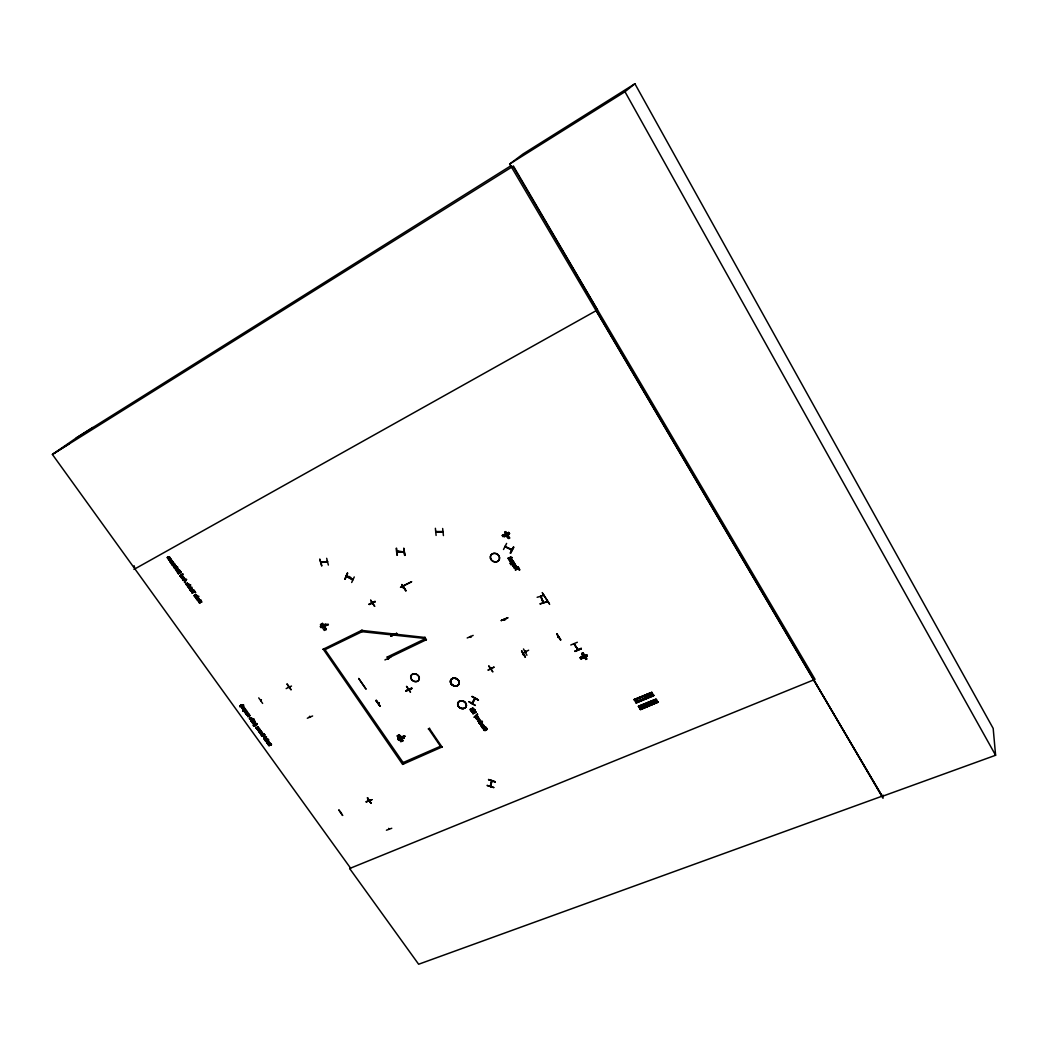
<?xml version="1.0" encoding="UTF-8"?>
<svg xmlns="http://www.w3.org/2000/svg" width="1048" height="1048" viewBox="0 0 1048 1048"><rect width="100%" height="100%" fill="white"/><g stroke="black" fill="none" stroke-linecap="round" stroke-linejoin="round"><path stroke-width="1.5" d="M481.36 725.871L482.591 726.985M180.217 575.928L180.95 577.173L182.3 576.872M180.387 575.758L181.553 577.081M246.254 714.186C248.664 712.024 246.791 716.714 246.699 713.688M490.805 785.62L490.254 786.485L491.957 780.996M492.101 780.59L491.538 781.507L491.866 780.511M513.821 567.348L513.677 566.903M247.118 711.815C246.948 708.815 241.996 713.151 246.228 711.225C247.813 713.125 245.808 709.221 244.446 711.906M522.585 653.415L528.637 650.205M249.136 715.522C248.887 713.02 250.799 717.422 249.149 714.644M254.821 722.53L255.751 723.421L253.564 724.587M255.188 723.199L254.572 722.465M260.428 730.626L260.035 730.037M266.297 738.696C266.899 733.783 261.253 741.198 266.415 738.683M882.272 796.349L509.669 164.038L523.031 153.964L634.905 83.761L993.177 728.412L995.6 755.267L882.272 796.349L596.22 310.64M883.11 795.091L883.005 798.275L813.785 679.864M481.582 726.12L481.7 725.557C483.835 724.679 481.792 728.268 481.687 725.91M488.106 669.947L494.184 667.052L488.25 670.157M171.322 560.261L171.361 559.396A1.585 1.271 42.6 0 0 170.903 558.807L169.999 558.938L170.889 559.802M171.505 559.881L169.946 561.204L168.728 559.58M198.701 597.046C199.526 594.439 196.539 599.508 196.133 598.696M250.131 715.587L247.944 716.766L248.952 714.644M473.814 709.627C476.277 708.959 467.172 707.112 471.312 711.134L471.928 710.701L470.722 709.614M514.175 567.178L514.974 566.261L515.367 567.4L514.647 567.872L514.267 566.994M254.35 720.893L254.048 719.57L253.904 721.247M169.907 558.296L168.518 556.763M261.673 734.569L264.371 734.714L263.127 735.434C260.86 732.395 262.249 738.775 261.266 734.478C262.668 731.989 267.607 735.29 262.079 736.43M288.999 687.147L288.266 687.16L289.117 686.584M540.113 603.962L547.004 601.788L540.179 603.753M483.429 729.408L484.32 728.36L486.324 729.474M242.979 710.714L242.966 709.679M490.215 786.406L491.643 780.904M257.664 730.286L259.969 729.683L259.642 729.028M511.044 562.881L513.075 563.929M391.756 828.287L386.424 830.212M411.746 688.064L405.917 690.855L411.759 688.13M396.576 633.582L390.852 636.084M182.732 576.295L181.985 574.959L181.841 576.636M252.044 719.098L250.498 717.723M481.975 723.605L481.137 722.793L482.001 722.622A1.572 1.297 27 0 1 482.421 723.185L481.373 724.862L479.945 723.696M269.113 742.822L268.537 741.63L267.122 741.539M403.781 587.352L403.126 587.954L403.939 587.352M403.794 587.941L403.493 587.863M408.393 688.719L407.659 689.558L408.366 689.532M408.301 689.558L408.681 688.601M169.92 560.759L171.086 559.789L170.444 560.601M188.522 587.181C193.448 585.505 188.653 588.819 188.601 587.653M515.158 564.44L514.922 563.903M515.524 564.676L512.931 566.077L514.332 563.693M188.404 587.614L188.994 586.657M188.601 587.221L189.19 588.753M490.923 668.821L491.316 667.995M312.605 715.981L307.326 718.234M400.467 587.299L411.694 581.692M182.3 576.151C179.352 577.618 180.492 574.108 182.771 573.911M259.485 729.041L257.965 727.102L255.909 727.836L257.939 727.509L258.122 728.425M258.581 728.308L258.109 726.919L255.909 727.836M525.245 652.013L525.703 651.188M525.389 652.249L526.188 651.712M558.492 636.529L557.942 637.394L558.505 636.87M512.538 560.274L511.621 561.492M265.799 738.853C265.956 736.508 262.734 739.246 266.611 737.032M267.122 742.023L268.38 742.888M240.071 706.09L239.743 706.771C239.704 705.487 246.306 704.675 241.564 705.396M191.954 590.941L191.391 589.382L192.767 590.312M256.826 723.447L256.59 724.089A3.262 2.554 35.2 0 1 256.21 724.771L255.489 725.321A3.079 2.41 35.2 0 1 254.559 725.557L253.118 725.334L254.703 725.36A3.079 2.41 35.2 0 0 255.647 725.124M201.373 601.722C200.024 597.596 203.6 604.146 199.041 601.356M321.526 562.056L326.819 561.702M326.727 561.924L327.395 561.243M327.631 561.518L320.675 562.671M478.884 722.819L480.01 721.967L477.993 721.116L479.905 722.177L479.146 723.199L482.224 721.194M262.773 733.705L261.528 734.098M268.013 744.303C271.484 741.696 272.022 746.386 268.406 743.779M477.888 721.325L479.945 721.784L480.39 720.225L480.22 722.229M490.529 786.55L490.32 785.948M493.726 787.624L487.032 785.41L493.805 787.454M495.167 782.031L488.538 779.515L495.259 781.716M201.386 601.683C196.71 598.46 200.273 606.189 199.199 601.185M198.832 601.84L201.648 602.128M473.382 710.19L473.919 709.417L472.884 707.767M289.549 687.75L289.183 686.885M472.045 703.509C481.281 689.309 468.26 707.19 472.753 702.894M472.74 702.841L472.36 703.614M309.959 717.16L309.33 716.662L310.182 716.675M657.934 702.199L640.367 709.391L657.934 702.199L655.943 699.173L638.389 706.273L640.498 709.719L657.974 702.068M656.179 702.802L654.345 699.802M654.987 703.287L653.153 700.3M268.616 744.119L269.179 746.006L268.157 744.106M653.205 704.007L651.371 701.02M169.842 558.519C171.322 556.095 165.492 556.134 169.016 558.663L169.527 557.824L168.662 557.182M372.368 603.163L372.525 603.858L373.533 602.875M653.716 695.269L636.202 702.946L653.742 695.754M651.62 704.662L649.786 701.675M651.922 696.003L650.087 693.003M649.852 705.383L648.018 702.396M650.729 696.501L648.895 693.501M648.948 697.234L647.114 694.235M549.65 604.369L542.157 592.592M647.363 697.876L645.529 694.89M645.581 698.61L643.747 695.623M388.481 659.048L388.035 657.974M196.867 596.495L195.779 594.766M515.839 567.558L514.581 568.344M182.653 576.505L182.156 574.789L182.313 575.863M388.638 828.523L388.9 829.374L388.743 828.47M486.586 729.5L485.696 727.902L486.416 729.631M470.015 636.896L470.814 637.171M257.166 723.88L255.738 725.648M504.416 619.525L504.848 620.193L504.782 619.512M173.457 565.357L173.549 563.785M171.676 564.348C172.304 564.243 172.304 566.536 173.601 565.868C175.003 563.156 168.938 565.409 173.811 563.3C177.793 565.435 170.352 563.654 173.68 565.055M187.671 585.19C190.042 582.793 185.378 584.011 188.561 584.391M194.443 595.343L195.347 596.718L196.749 595.906M191.509 590.731L191.745 589.133M574.618 644.481L577.802 649.341M198.308 600.268C199.395 598.945 196.081 600.229 198.36 600.203M483.875 729.421C485.054 728.884 488.565 730.888 486.167 727.653C488.761 730.024 485.355 730.417 483.953 729.225M580.16 657.699C597.936 653.074 576.374 655.511 580.946 658.93L587.339 656.205L580.946 658.917M585.937 659.336L582.02 653.205L585.858 659.244M583.618 655.969L582.216 657.044M583.042 655.642L583.998 656.205M583.867 655.996L582.099 657.41M583.225 655.851L582.216 653.756M581.64 657.528L582.033 656.729M582.046 656.769L581.85 657.437L583.684 656.703M243.215 707.95C241.25 706.784 240.726 707.387 243.057 708.134C242.756 706.038 244.119 706.378 243.346 708.5M581.208 648.607L574.828 651.384L581.221 648.358M251.612 719.111C250.538 715.732 252.463 720.972 250.236 717.71L249.765 718.784L251.101 719.701M577.33 642.267L570.78 645.005M261.057 733.954L262.144 733.168L261.921 731.923L260.336 731.766L261.528 733.325L261.777 732.12L260.192 731.962L260.913 733.561L259.511 732.211L260.336 733.797L262.092 733.338M510.389 562.737L511.005 564.78L511.044 563.916M512.485 560.523L511.319 561.61M556.75 633.87L560.575 639.83M261.371 734.15L261.135 734.897M514.123 563.025L513.271 563.981M557.916 637.092L558.663 636.542M558.794 636.752L557.916 636.948M490.857 785.699L490.49 786.55L491.839 781.481M347.32 573.204L345.146 578.955M345.002 579.125L347.766 573.23M347.255 576.217L346.338 576.4L347.084 576.557M482.486 723.854L481.949 724.6M346.993 576.754L347.255 576.348C351.25 575.811 351.945 580.487 353.111 579.374M351.683 582.491L354.263 576.95M488.565 779.594L495.206 781.939M525.48 652.236L525.939 651.398M523.319 653.716L522.638 654.358L523.45 654.306M483.98 729.343L485.106 730.757L483.98 729.212M522.769 654.568L522.886 653.9M525.389 651.319L525.022 650.86M484.15 726.474C485.054 727.142 484.517 726.303 483.416 727.862M523.489 648.961L526.934 655.262M483.154 726.225C479.696 730.181 488.132 726.88 484.844 727.233M484.766 727.757L485.866 727.115M486.521 729.421C482.473 726.591 484.713 732.762 483.56 729.408M263.087 733.993L263.572 735.093M484.215 726.041C485.329 725.059 479.617 724.469 481.7 725.557M481.595 725.766L482.342 725.282M482.984 726.185L482.971 725.046L483.822 726.225M543.768 602.574L540.794 596.456M482.08 727.535L483.246 727.77M481.032 726.015L482.748 726.932M543.231 602.849L540.873 596.915M543.964 595.369L537.139 597.294M480.39 720.225L480.704 720.697M479.146 723.199L482.473 721.574M479.945 721.784L477.993 721.116M540.585 596.089L540.702 597.137L541.161 596.587M540.82 596.024L543.27 602.836M479.355 719.033L476.657 719.478M477.744 716.256L476.093 717.618L478.255 717.382M479.198 718.43L477.128 718.823M475.674 718.024C481.726 717.068 471.404 719.059 477.482 715.863M477.495 714.474L474.377 717.382M476.093 717.618L478.36 717.186M476.08 712.273L475.596 711.906C465.993 713.701 482.014 706.195 471.744 712.129L476.08 712.273L472.884 713.845L475.399 712.09L471.548 711.474M471.443 711.684L474.639 710.112M472.334 711.775L474.888 710.479M471.312 711.134C467.408 707.151 476.08 710.911 472.307 708.212M475.281 705.422L469.059 701.649M478.386 700.077L472.098 696.409L478.438 699.959M268.655 742.77C269.244 739.836 264.882 743.661 268.393 743.346M503.512 549.493L506.616 543.414M506.001 546.453L505.608 546.99L511.974 549.624L511.188 549.938M491.329 668.152L491.551 668.847M511.293 549.414L511.987 549.584M510.284 553.134L513.559 546.964L510.389 552.964M510.651 553.305L513.808 547.292M488.984 665.978L492.848 671.912L488.709 666.122M441.195 747.355L428.488 728.701M323.177 649.092L402.615 764.411L442.295 746.87M440.448 746.268L403.126 762.564M507.599 617.953L501.232 620.56L507.677 617.822M481.726 726.094L482.722 726.303M240.267 706.522L241.42 705.33M468.954 701.859L475.281 705.409M195.858 598.303L198.177 597.006L197.653 596.404L197.64 597.36C198.321 595.277 198.727 597.255 197.483 596.574M513.651 562.868L512.996 563.549M518.668 568.697L519.271 569.994L518.668 568.697L515.354 569.863L518.393 568.265C515.93 562.566 522.9 575.444 518.066 566.968M481.87 724.024L480.652 724.469L480.102 723.696M515.354 569.863L518.393 568.265M428.318 729.002L429.588 728.203M518.288 568.448L517.673 567.151M515.734 567.466C514.699 563.994 518.577 569.431 515.433 566.182M514.974 566.261L514.188 566.771M515.21 566.274L515.288 568.278M403.86 763.638L324.251 648.568M514.673 563.365L514.83 564.322M514.437 564.793L514.254 563.601M512.668 565.658L514.542 564.61M473.159 635.402L467.212 637.97M513.572 562.252L513.271 562.173M510.952 562.383L513.507 561.518M470.683 637.407L470.434 636.411M510.9 561.204C509.642 559.684 511.896 557.457 512.433 560.444M511.634 560.916C510.782 557.837 513.874 561.073 510.795 559.606M511.359 562.606L512.197 564.178L514.018 563.248M171.427 560.3L169.881 560.994L168.78 559.75M512.04 557.746L511.214 558.27M371.058 803.253L367.363 797.764L371.084 803.109M239.913 706.287L240.909 705.134M369.472 801.51L369.446 800.698M510.455 557.077L510.952 557.85L510.455 557.077L509.42 558.61M510.599 558.021L510.559 556.907M511.319 561.073L510.324 559.174M371.778 799.65L366.119 801.851L371.686 799.807M471.993 696.606L478.333 700.169M398.607 740.15L404.253 737.766L398.594 740.163C395.515 736.076 412.454 735.12 401.174 737.491M508.463 557.929L509.223 558.571M397.297 735.971L398.764 735.303C405.773 750.892 401.96 730.901 397.297 735.971L400.899 741.63L402.838 740.766L399.262 734.949M368.726 800.331L368.726 801M369.106 800.174L368.935 801.196L369.381 800.371M472.334 703.588L475.268 698.453M397.978 738.879L403.598 736.482L404.253 737.818M403.611 736.77L397.952 739.128M404.292 736.024L404.685 735.932M400.952 737.465L400.441 737.137M400.729 737.019C400.808 739.05 397.952 734.635 399.76 735.604M400.965 737.844L401.869 737.111M399.236 736.089L399.55 735.408M506.8 535.476L504.586 536.589L504.835 535.96M256.996 724.378L256.433 725.177M505.319 546.074L505.712 546.964M506.643 535.056L507.769 537.834L507.573 537.074M338.976 809.973L342.617 815.383M508.922 538.345L505.005 531.926M341.229 812.475L341.386 812.698M509.38 533.484L503.04 536.707L502.215 535.41L508.712 532.489L502.293 535.502M507.926 536.917L508.018 537.179M507.769 537.834L506.354 535.148M506.367 535.764L506.852 534.952M504.73 536.563L506.983 535.174M410.344 692.073L406.493 686.322L410.528 692.112M504.586 536.589L505.005 535.79M506.538 534.847L506.289 535.489M182.824 576.335L181.618 577.225M393.904 634.381L393.419 634.905L393.432 633.961M407.724 689.78L407.882 689.125M170.012 558.348L167.837 558.925L167.575 557.195L169.187 558.492L168.034 556.881M387.275 656.847L387.852 658.262L426.471 639.66M325.024 649.681L362.032 631.695L425.069 638.442M387.079 657.135L425.698 638.507M424.899 638.717L425.029 637.171M378.38 702.763L378.773 703.247M379.009 702.894L378.289 703.444L378.773 702.592M390.773 657.162L384.917 659.939M388.088 659.323L388.101 658.314M393.93 634.525L393.642 633.961M393.537 633.935L393.616 634.512M525.546 651.673L524.93 651.266M191.836 591.111L191.561 589.212L189.754 589.736L191.705 588.688M198.91 600.308L197.98 600.858M401.947 584.548L405.943 590.627M243.752 708.212C245.612 706.038 239.704 705.317 243.057 708.134M443.422 535.567L442.662 528.493M435.889 531.546L443.029 531.559M443.108 531.637L442.453 531.624M443.147 531.873L435.785 532.083L436.034 531.48M442.557 531.912L442.518 531.559M309.815 716.256L309.907 716.793M436.099 535.423L435.392 528.284M436.073 531.834L435.706 532.083M442.269 532.161L436.649 531.794M361.455 630.28L362.228 631.42M362.032 631.695L362.163 630.162M370.743 600.163L374.647 606.281M254.494 720.697L251.599 721.849L253.511 720.814M269.873 743.242C275.231 745.822 266.009 744.984 268.157 744.303M375.079 601.722L369.079 604.224L375.171 601.526M369.302 604.565L375.21 601.552M265.576 741.277L268.563 739.757M404.96 555.414L403.821 548.353L404.685 555.23M265.183 740.74L267.384 739.587L265.079 740.189M264.934 740.386L267.122 739.233M267.292 739.246L268.091 739.285M265.838 741.643L268.825 740.111M265.812 739.338C263.153 740.661 262.681 736.024 266.349 736.679M263.271 735.238L262.118 735.906L263.127 735.434M397.126 552.047L404.043 552.086M397.926 551.405L397.624 552.047L397.795 551.366M269.179 742.809C263.598 745.194 270.358 738.211 268.498 743.451M242.599 709.339L243.149 710.885M260.991 731.098L258.686 731.7L260.873 730.548M262.17 732.958L260.86 732.002L261.528 733.325M397.297 551.366L404.083 551.837M260.114 730.666L260.31 729.775M396.616 548.235L397.336 555.257M291.056 689.636L287.113 684.016M248.048 714.736C246.477 716.334 244.8 712.601 247.328 712.902M257.926 730.639L260.114 729.487M291.514 686.06L286.156 688.601M256.786 729.067L258.345 727.535L256.171 728.203M288.96 686.584L288.488 687.383M254.572 722.177L252.529 723.146M255.149 721.26L252.267 722.793M325.993 629.547L321.933 623.743L325.993 629.547L322.535 623.35L320.465 624.49L324.277 630.424L326.334 629.298M253.577 725.596L255.594 725.583M251.861 722.216L254.075 721.483M253.97 719.439C245.691 724.273 255.371 716.622 253.59 719.924L254.048 719.57M326.675 625.014L325.849 623.835L320.216 626.468L321.029 627.66L326.478 624.7M251.599 721.849L253.917 720.736L253.708 719.072M327.566 624.464L328.404 624.451L323.95 626.298M325.574 628.669L325.286 628.001M327.972 624.346L324.225 626.403M325.574 627.87L325.221 628.538L324.304 626.704M323.989 626.062L325.037 628.328M324.186 625.97L324.277 626.717L325.155 625.656M324.841 625.905L323.793 626.534M253.354 721.011L253.079 720.225L253.865 720.657M262.642 703.418L258.725 697.876M251.35 719.662C246.804 717.723 252.123 720.67 250.747 717.932M189.164 587.155C187.474 591.491 196.356 584.666 189.465 588.596M247.367 713.02L248.887 714.356L247.538 712.994M247.682 716.4L249.123 715.705M261.332 699.946L260.834 700.785M261.437 699.972L261.07 700.287M246.542 713.885C249.018 711.893 247.695 717.094 246.424 714.173M352.167 579.623L352.429 578.968M249.044 714.16L247.826 713.203L247.944 714.749M358.652 678.41L366.119 689.243M245.415 713.256L247.603 712.077L245.153 712.889M247.341 711.71L245.874 710.793M244.184 711.54L245.848 710.636M243.739 710.243C244.407 706.653 245.861 711.933 243.581 709.273M244.721 710.78L245.704 709.837L244.904 708.723M243.437 709.457L244.708 708.723M243.097 711.304L243.005 709.064M344.989 579.059L347.268 573.217M184.697 582.636L186.531 579.426L182.863 580.055L184.317 580.186L185.155 581.365L184.579 582.059M243.726 708.173L241.905 708.343L241.669 706.719M241.145 707.086L242.127 706.444C243.843 710.099 244.367 705.658 242.167 706.535M241.014 705.186L243.804 705.291M184.71 580.134C186.413 582.727 182.902 578.955 186.334 579.898L184.409 582.23M201.635 602.207L200.718 600.046M245.232 709.81L244.092 710.426L243.306 709.601M510.546 562.54L510.193 563.575M328.365 565.055L326.675 558.296M321.671 565.894L319.745 559.043L321.802 565.724M240.162 705.854L241.171 704.99M320.976 562.056L327.238 561.597L326.57 561.649M320.845 562.724L321.435 561.99M271.144 745.036L270.305 743.032M338.897 810.117L342.565 815.423M199.906 599.666L197.967 598.526M198.465 600.661L196.723 599.102L197.993 600.661M475.098 698.047L474.927 699.029L475.478 698.191M196.919 596.522C196.081 598.303 193.055 596.037 194.627 595.199C195.74 597.858 196.107 595.722 195.727 594.609M196.042 596.626L195.072 594.871M196.67 596.129L195.609 595.094L196.474 596.312M195.491 592.67L193.566 590.378M194.063 590.024L195.649 592.67M191.876 592.71L194.469 591.229M193.12 590.116L191.889 588.701L189.754 589.736M190.029 590.116L190.71 589.67L191.391 590.836L191.273 589.369M169.894 558.558L169.069 559.16M187.592 586.291L190.474 584.732M188.312 585.321C185.679 586.212 185.457 582.361 187.657 585.059M186.872 583.343C189.911 586.435 185.627 583.985 187.304 583.133M182.863 580.055L186.531 579.426M186.334 579.898L184.527 580.291M182.679 579.793L184.92 578.509L182.404 579.413M183.177 580.487L184.317 580.186M181.658 578.365C181.487 577.854 186.806 577.723 182.719 577.251M188.378 585.347L188.627 584.064L187.356 583.251M176.981 571.802L178.357 573.728L181.108 572.221L179.575 570.295M178.357 573.728L181.278 572.051M176.575 570.819L178.736 570.243L178.409 569.562M176.405 570.99L178.632 569.68M178.396 571.16L179.732 572.404L178.894 570.819M175.553 569.378C175.278 568.108 180.597 569.496 177.112 569.169M176.929 567.282L175.959 566.889L176.47 567.61L177.518 566.955M173.693 567.191L176.208 566.274L174.964 565.252M175.933 565.881L175.16 566.379L175.383 565.108M175.606 568.54L174.204 567.859L175.409 568.108M173.523 562.488L171.282 563.798L172.54 561.649L169.986 561.977L172.213 560.942L173.523 562.488L171.505 561.139M171.951 564.741L173.772 565.71L173.483 563.824M171.007 563.405L173.248 562.108M169.986 561.977L171.492 561.06M476.421 719.125L477.94 717.579M168.401 557.274C171.702 558.034 166.763 557.077 169.448 558.348M474.154 717.042L477.364 713.924M474.482 717.173L477.6 714.278M477.023 719.02L478.569 717.5M370.664 600.294L374.594 606.32M265.904 739.403L265.733 737.451M188.994 587.325L190.264 586.775L190.815 587.784M267.043 741.473C265.498 744.958 271.013 741.264 267.083 742.115M475.438 717.67L477.377 716.072M324.592 626.219L327.736 624.66M268.471 744.329L271.144 744.932M509.669 164.038L624.988 91.739L634.905 83.761M255.778 725.164L256.354 724.574A3.262 2.554 35.2 0 0 256.734 723.893M321.369 562.645L320.74 562.383M368.529 800.738L369.237 801.065M192.007 590.941L190.749 591.138L189.924 589.566M504.481 536.301L506.669 535.253M401.332 737.687L404.476 736.285M198.452 600.779L198.347 598.762L199.552 599.849M256.38 725.164L253.419 725.792M482.512 726.526L482.237 725.478M254.061 720.539L253.079 720.225M265.851 738.761L264.266 738.316M76.242 437.959L92.84 427.453M69.312 443.736L52.4 454.439L350.608 868.202L349.678 868.582L418.637 964.239L882.272 796.113M511.201 165.571L76.923 437.488L52.4 454.439L512.97 166.357L815.056 679.353L349.626 868.517M346.364 576.177L352.796 579.61M326.085 629.429L322.286 623.481M400.899 741.617L397.467 735.879M505.136 546.388L511.922 550.03L505.11 546.663M251.441 719.753L252.096 718.26L250.262 717.815M242.612 709.378L244.813 708.186M510.664 562.54L513.258 561.125M133.974 569.405L597.504 309.92L513.415 166.069M167.575 557.195L168.99 559.056M167.025 557.562L169.016 558.663M175.055 564.728L173.457 563.457M174.793 565.409L175.448 566.221L174.977 565.265M173.981 567.571L176.208 566.274M175.488 568.147L176.47 567.61M177.348 567.125L175.042 568.317L174.374 567.689M175.606 568.632L177.806 567.348M175.383 569.549L177.269 568.658L178.199 569.509M175.658 569.942L177.007 569.13M176.68 571.37L178.92 570.073M177.479 571.448L178.527 573.557M178.383 573.138L180.662 571.815M179.732 575.653L182.601 574.081M180.007 576.046L183.046 574.304M181.383 577.985L182.889 577.081M186.701 583.513L188.797 583.893L187.644 585.662M187.422 586.461L190.304 584.902M187.697 586.841L190.749 585.111M192.334 592.945L194.758 591.635M192.164 593.116L194.587 591.806M196.552 599.273L198.504 598.238M196.828 599.666L198.413 598.722M401.214 586.906L411.065 582.007M504.782 532.161L505.883 531.598L509.8 538.03L508.699 538.58M401.79 584.732L405.786 590.81M369.119 604.238L374.896 601.395M322.967 649.367L361.259 630.555M510.704 557.85L508.896 558.781M511.057 557.68L511.765 557.326M510.952 557.85L511.673 557.497M510.979 558.27L509.485 559.121L508.188 558.388M510.219 559.357L511.476 559.095L512.42 560.195M511.607 562.606L513.075 561.767M513.31 566.654L515.341 565.566M542.654 593.299L549.27 603.543M245.782 713.767L247.511 712.823M249.254 718.352L251.31 719.203M250.42 717.618L251.153 719.4M250.721 720.618L253.564 719.269M252.686 722.95L254.73 721.98M171.44 561.715L172.553 562.553M253.302 724.22L255.489 723.055M253.708 724.391L255.751 723.421M257.048 729.421L258.371 728.674M259.092 731.871L261.135 730.901M259.367 732.408L260.952 733.744M509.551 533.524L502.844 536.353L509.472 533.393M262.236 736.233L264.947 734.949M182.837 577.723L183.728 577.448L184.121 578.404M326.701 624.7L320.845 627.333L326.806 624.831M327.33 624.778L328.221 624.687M267.803 738.879L266.978 739.43M507.717 617.861L501.258 620.56M375.918 700.627L380.083 706.155L375.957 700.601M405.917 690.855L411.838 688.588L406.126 691.13M521.799 651.005L525.297 657.148L521.563 651.096M581.247 648.398L574.867 651.411L581.352 648.856M560.484 640.014L556.737 633.739L560.824 639.856M581.941 653.402L583.055 652.904L586.762 658.995L585.649 659.493M401.581 737.858L404.607 736.482M472.635 713.465L475.294 712.286M480.77 725.635L482.958 724.849L484.124 726.251M482.552 725.347L483.704 726.408M484.87 727.548L482.499 727.928M371.817 799.676L366.158 801.851M369.669 801.301L368.962 801.183M370.966 803.318L367.534 797.829M580.278 657.803L586.684 654.882M400.585 737.53L399.144 735.853L400.231 737.491M258.227 728.871L259.053 728.57L259.183 729.565M397.821 739.037L403.637 736.521M509.59 558.938L508.594 559.16L508.097 558.112M651.83 692.453L634.132 699.54L651.699 692.387M635.992 702.592L653.677 695.4L653.127 694.719L635.586 701.924L636.241 702.972M635.743 702.055L653.31 694.824M653.402 695.191L635.835 702.33L653.677 695.4L651.83 692.4L634.368 699.92L651.895 692.715M638.939 707.046L638.415 706.339L656.114 699.199L656.454 699.854M656.205 699.579L638.638 706.68L656.467 699.789L639.031 707.321L656.559 700.156M656.467 699.789L639.031 707.321M483.521 727.653L482.447 727.404M640.027 708.828L657.581 701.623L639.856 708.671L640.249 709.339M640 708.815L657.554 701.688M191.679 591.124L190.422 589.827M511.424 560.903L509.865 560.235M515.013 565.828L516.127 565.697L516.743 566.876M582.963 652.917L586.736 658.982M481.779 724.548L480.442 724.561L479.604 723.277M187.238 583.749L188.365 584.299M473.486 709.994L470.591 709.679M195.439 595.277L196.579 596.076M198.793 600.91L201.229 601.866L200.469 600.137M352.691 579.845L346.351 576.439M173.51 565.291L172.632 564.296M191.561 590.653L190.723 590.05M241.302 705.055L243.49 704.846M170.444 560.523L169.003 559.96M247.511 714.618L246.712 714.029M182.915 577.16L184.238 578.404M187.841 585.02L186.256 583.841M525.402 657.096L521.786 651.005M195.334 594.832C199.212 594.334 195.072 599.417 194.234 595.382M263.127 734.045L264.266 734.386M511.411 561.427L509.957 561.348L509.341 559.96M261.24 733.325L259.904 732.211M243.254 708.396L241.538 706.928M258.489 728.753L259.183 729.225M515.223 568.16L513.965 567.427M476.748 719.269L479.46 718.823M473.303 710.046L471.312 708.972L470.618 709.81M173.785 563.719L174.505 565.069M397.048 555.257L396.144 548.379M247.564 713.4L248.52 714.5M181.671 576.61L180.688 575.797M244.643 710.636L243.83 710.465M175.448 568.579L174.531 567.702M511.123 561.492L509.629 560.693M195.714 595.172L196.566 595.814M472.438 711.566L475.7 711.697M515.459 565.697L516.507 566.431M258.725 728.111L259.498 729.225M361.966 630.438L424.846 637.459M191.679 589.29L192.57 590.456M510.808 561.034L510.127 560.693M177.348 569.116L177.937 570.138M187.566 585.491L186.033 583.854M263.245 733.561L264.803 735.146M404.646 555.375L403.781 548.34M512.38 563.549L511.725 562.828M189.989 586.487L190.933 587.797M169.92 560.575L169.252 559.999M191.719 588.871L192.95 590.286M198.517 598.421L199.736 599.836M471.914 710.675L470.893 709.915M200.26 602.862L199.002 601.657M170.195 558.794L170.903 559.946M481.242 722.583L481.752 724.155L480.325 724.024M635.953 702.501L634.119 699.514M652.013 692.885L634.485 700.103L652.039 692.951M490.988 669.056L491.787 668.519M244.983 708.592C247.538 710.046 242.586 712.129 243.306 709.404M170.392 558.715L171.282 559.802M243.581 710.924L242.795 709.902M481.569 722.57L482.421 723.854M199.814 603.137L198.57 601.316M265.301 737.779L265.878 738.473M244.551 708.92L245.153 709.745M511.45 564.558L510.795 563.523M511.11 564.597L510.389 563.654M514.136 568.055L513.926 567.178M264.227 734.91L263.323 734.006L263.113 734.858M242.651 706.666L243.477 707.819M260.86 732.002L261.673 733.128M262.262 735.709L261.699 734.7M187.409 583.579L188.286 584.797M184.134 580.356L184.972 581.535M179.732 570.282L181.108 572.221M359.11 679.065L365.713 688.641M287.047 684.134L290.977 689.767M324.094 626.521L325.417 628.446M429.418 728.517L442.125 747.172M425.527 638.782L426.3 639.935M401.921 584.548L405.89 590.745M261.895 735.591L261.345 734.91M513.153 561.309L513.402 561.702A1.362 1.192 29.8 0 1 514.096 562.344L514.057 562.972M510.9 559.422L511.738 560.745M399.013 735.172L402.629 740.831M506.512 535.384L507.717 537.231M581.85 654.188L583.107 656.179M586.579 655.026L587.352 656.258M508.634 532.397L509.446 533.694M582.072 654.096L583.33 656.087M636.084 698.872L637.931 701.859M640.354 705.645L642.188 708.618M247.105 713.609L247.538 714.461M173.038 564.138L173.496 565.055M624.988 91.739L995.6 755.267M482.656 725.137L483.049 726.421M480.102 724.089L480.036 723.29M514.319 567.204L515.144 567.662L515.184 566.654M509.904 560.693L509.786 559.946M509.394 560.615L509.302 559.737M199.369 600.006L198.177 598.932L198.779 600.281M134.105 565.724L134.891 568.881M266.022 738.277L264.764 739.299L264.266 738.133M574.055 644.022L578.09 649.917L574.055 644.022M403.31 551.798L397.886 551.523L403.388 551.811M376.311 700.326L380.057 706.142L376.311 700.326M396.629 633.333L390.734 636.267L396.642 633.346M176.758 567.453L176.247 566.732L176.64 567.44M410.908 678.449A4.506 3.734 31 0 0 418.244 680.82A4.506 3.734 31 0 0 415.794 674.074A4.506 3.734 31 0 0 410.908 678.449M411.012 678.305A4.493 3.72 31 0 0 418.322 680.663A4.493 3.72 31 0 0 415.873 673.943A4.493 3.72 31 0 0 411.012 678.305M451.164 683.82A4.533 3.773 29.1 0 0 458.71 684.462A4.559 3.799 29.1 0 0 454.544 678.187A4.559 3.799 29.1 0 0 451.151 683.833A4.559 3.799 29.1 0 0 458.736 684.475A4.533 3.773 29.1 0 0 454.544 678.213A4.533 3.773 29.1 0 0 451.164 683.82A4.559 3.799 29.1 0 0 458.775 684.383A4.52 3.773 29.1 0 0 454.622 678.082A4.559 3.799 29.1 0 0 451.203 683.741M451.256 683.676A4.52 3.773 29.1 0 0 458.775 684.305A4.559 3.799 29.1 0 0 454.596 678.108A4.52 3.773 29.1 0 0 451.256 683.676M458.395 706.404A4.493 3.734 28.3 0 0 465.888 707.059A4.493 3.734 28.3 0 0 461.762 700.889A4.52 3.747 28.3 0 0 458.421 706.326A4.52 3.747 28.3 0 0 465.967 706.994A4.493 3.72 28.3 0 0 461.854 700.745A4.493 3.72 28.3 0 0 458.487 706.247A4.493 3.72 28.3 0 0 465.967 706.902A4.52 3.747 28.3 0 0 461.814 700.771A4.493 3.734 28.3 0 0 458.395 706.404M490.516 558.532A4.755 4.179 31 0 0 498.324 560.968A4.755 4.179 31 0 0 495.887 553.593A4.755 4.179 31 0 0 490.516 558.532M490.608 558.401A4.742 4.166 31 0 0 498.389 560.824A4.742 4.166 31 0 0 495.966 553.475A4.742 4.166 31 0 0 490.608 558.401"/></g></svg>
